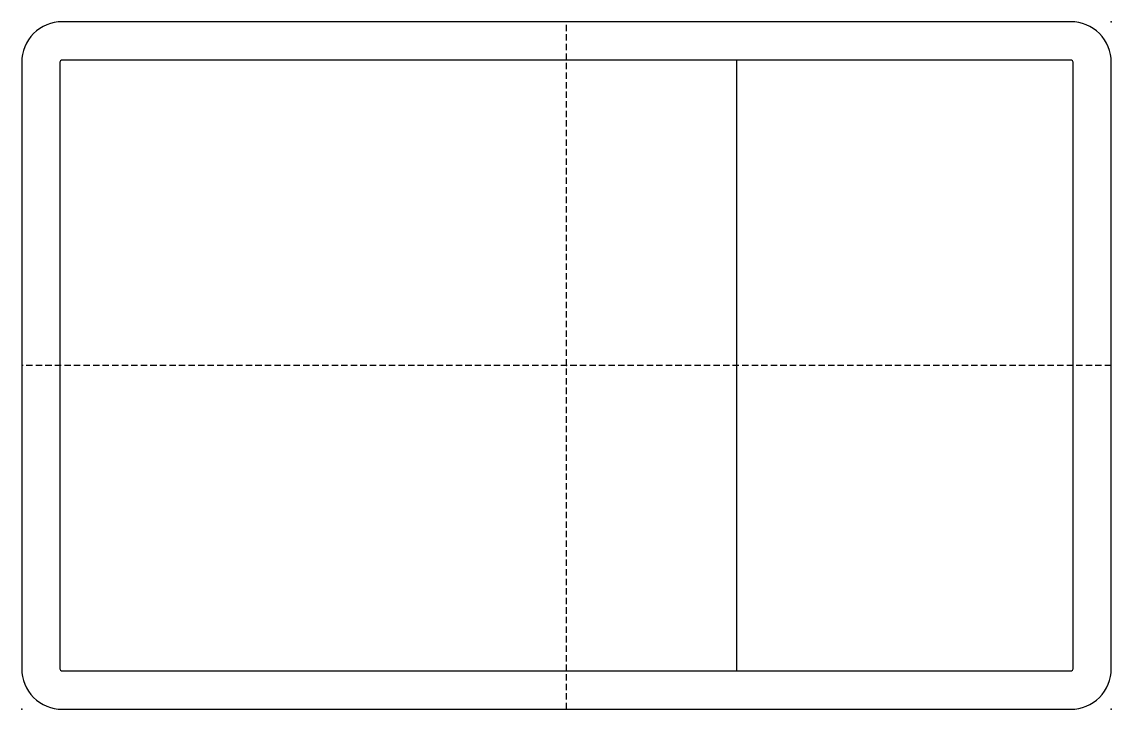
# Model space of a CAD drawing. Header units: millimetres. Extents: x -42.8 to 42.8, y -27 to 27.
import ezdxf

# ---------------------------------------------------------------- set-up
doc = ezdxf.new("R2010")
doc.units = ezdxf.units.MM
doc.linetypes.add('DASHED', pattern=[0.75, 0.5, -0.25])
doc.layers.get('0').update_dxf_attribs({"linetype": 'CONTINUOUS'})

msp = doc.modelspace()

# ---------------------------------------------------------------- linework, layer by layer
at = {"linetype": 'DASHED'}
for p, q in [((0, -26.99), (0, 26.99)), ((42.8, 0), (-42.8, 0))]:
    msp.add_line(p, q, dxfattribs=at)
msp.add_line((13.387, -23.99), (13.387, 23.99))
for points in [[(-39.62, -26.99), (39.62, -26.99, 0.414214), (42.8, -23.81), (42.8, 23.81, 0.414214), (39.62, 26.99), (-39.62, 26.99, 0.414214), (-42.8, 23.81), (-42.8, -23.81, 0.414214)], [(39.8, -23.81), (39.8, 23.81, 0.414214), (39.62, 23.99), (-39.62, 23.99, 0.414214), (-39.8, 23.81), (-39.8, -23.81, 0.414214), (-39.62, -23.99), (39.62, -23.99, 0.414214)]]:
    msp.add_lwpolyline(points, format="xyb", close=True)
for p in [(42.8, 26.99), (0, 0), (-42.8, -26.99), (42.8, -26.99)]:
    msp.add_point(p)

doc.saveas('drawing.dxf')
